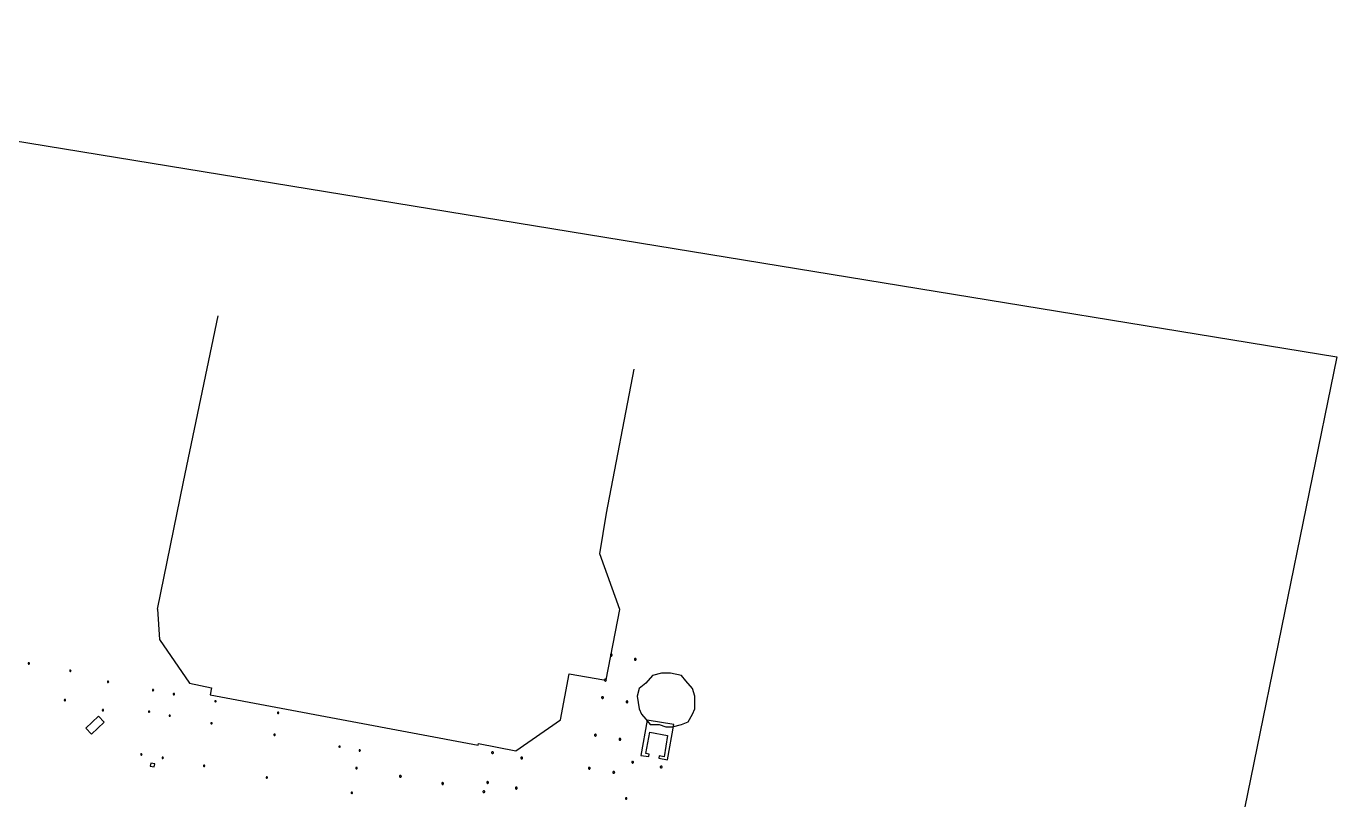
# Model space of a CAD drawing. Extents: x 794 to 1051, y 150 to 333.
# Drawn here: x 896.2 to 1050.9, y 241.4 to 332.6 of the extents above; entities that cross this region are included whole.
import ezdxf

# ---------------------------------------------------------------- set-up
doc = ezdxf.new("R2010")
doc.units = 0

msp = doc.modelspace()

# ---------------------------------------------------------------- linework, layer by layer
at = {"color": 1, "linetype": 'CONTINUOUS'}
msp.add_line((964.69574, 255.512685), (966.28766, 263.803485), dxfattribs=at)
for points in [[(812.17607, 332.620125), (1050.90717, 293.61636), (1021.52666, 149.91249), (892.7374, 175.22493), (797.30435, 197.227055), (793.59261, 281.18516), (812.17607, 332.620125)], [(911.72503, 263.86349), (914.80991, 278.854935), (918.89282, 298.44683)], [(966.28766, 263.803485), (963.94514, 270.37412), (964.72873, 275.18458), (967.97032, 292.15622)], [(911.72503, 263.86349), (911.95599, 260.25314), (915.51926, 255.102645), (918.11748, 254.57259), (917.96076, 253.752515)], [(965.22363, 258.522975), (965.19889, 258.512975), (965.18239, 258.48297), (965.17414, 258.46297), (965.17414, 258.412965), (965.18239, 258.38296), (965.20713, 258.352955), (965.22363, 258.332955), (965.26487, 258.322955), (965.29787, 258.322955), (965.33086, 258.332955), (965.3556, 258.36296), (965.38035, 258.38296), (965.3886, 258.412965), (965.38035, 258.46297), (965.3721, 258.48297), (965.3556, 258.50297), (965.33911, 258.522975), (965.30611, 258.522975), (965.28137, 258.532975), (965.25662, 258.532975), (965.22363, 258.522975)], [(896.49864, 257.512875), (896.48214, 257.502875), (896.47389, 257.482875), (896.46564, 257.47287), (896.46564, 257.43287), (896.47389, 257.412865), (896.49039, 257.382865), (896.49864, 257.372865), (896.53988, 257.36286), (896.54813, 257.36286), (896.57287, 257.372865), (896.59762, 257.392865), (896.61411, 257.412865), (896.62236, 257.43287), (896.61411, 257.47287), (896.60586, 257.482875), (896.59762, 257.502875), (896.58937, 257.512875), (896.55638, 257.512875), (896.53988, 257.522875), (896.53163, 257.522875), (896.49864, 257.512875)], [(968.06105, 258.012925), (968.03631, 258.002925), (968.01981, 257.97292), (968.01156, 257.95292), (968.01156, 257.902915), (968.01981, 257.87291), (968.04456, 257.84291), (968.06105, 257.822905), (968.10229, 257.812905), (968.13529, 257.812905), (968.16828, 257.822905), (968.19303, 257.85291), (968.21777, 257.87291), (968.22602, 257.902915), (968.21777, 257.95292), (968.20952, 257.97292), (968.19303, 257.992925), (968.17653, 258.012925), (968.14354, 258.012925), (968.11879, 258.022925), (968.09405, 258.022925), (968.06105, 258.012925)], [(901.39814, 256.662795), (901.38164, 256.652795), (901.37339, 256.63279), (901.36515, 256.62279), (901.36515, 256.582785), (901.37339, 256.562785), (901.38989, 256.53278), (901.39814, 256.52278), (901.43938, 256.51278), (901.44763, 256.51278), (901.47237, 256.52278), (901.49712, 256.542785), (901.51361, 256.562785), (901.52186, 256.582785), (901.51361, 256.62279), (901.50537, 256.63279), (901.49712, 256.652795), (901.48887, 256.662795), (901.45588, 256.662795), (901.43938, 256.672795), (901.43113, 256.672795), (901.39814, 256.662795)], [(905.84398, 255.35267), (905.82749, 255.342665), (905.81924, 255.322665), (905.81099, 255.312665), (905.81099, 255.27266), (905.81924, 255.25266), (905.83573, 255.222655), (905.84398, 255.212655), (905.88522, 255.202655), (905.89347, 255.202655), (905.91822, 255.212655), (905.94296, 255.232655), (905.95946, 255.25266), (905.96771, 255.27266), (905.95946, 255.312665), (905.95121, 255.322665), (905.94296, 255.342665), (905.93471, 255.35267), (905.90172, 255.35267), (905.88522, 255.36267), (905.87698, 255.36267), (905.84398, 255.35267)], [(917.96076, 253.752515), (949.56007, 247.82194), (949.60131, 247.981955), (954.03066, 247.141875), (959.30134, 250.80223), (960.30763, 256.22275), (964.42354, 255.49268)], [(964.53902, 255.57269), (964.51428, 255.56269), (964.49778, 255.532685), (964.48953, 255.512685), (964.48953, 255.46268), (964.49778, 255.432675), (964.52252, 255.402675), (964.53902, 255.38267), (964.58026, 255.37267), (964.61326, 255.37267), (964.64625, 255.38267), (964.67099, 255.412675), (964.69574, 255.432675), (964.70399, 255.46268), (964.69574, 255.512685), (964.68749, 255.532685), (964.67099, 255.552685), (964.6545, 255.57269), (964.6215, 255.57269), (964.59676, 255.58269), (964.57201, 255.58269), (964.53902, 255.57269)], [(973.56268, 250.252175), (974.34627, 250.552205), (974.86592, 251.46229), (975.12986, 252.08235), (975.12986, 253.5925), (974.86592, 254.492585), (974.08233, 255.412675), (973.56268, 256.01273), (972.25945, 256.31276), (971.19541, 256.31276), (970.15613, 256.01273), (969.37254, 255.112645), (968.58895, 254.492585), (968.325, 253.5925), (968.58895, 252.08235), (968.84464, 251.46229), (969.37254, 250.862235), (969.89218, 250.252175), (970.93972, 250.252175), (971.73155, 249.952145), (972.51515, 249.952145), (973.56268, 250.252175)], [(911.1559, 254.36257), (911.1394, 254.35257), (911.13115, 254.33257), (911.12291, 254.32257), (911.12291, 254.282565), (911.13115, 254.26256), (911.14765, 254.23256), (911.1559, 254.22256), (911.19714, 254.21256), (911.20539, 254.21256), (911.23013, 254.22256), (911.25488, 254.24256), (911.27138, 254.26256), (911.27962, 254.282565), (911.27138, 254.32257), (911.26313, 254.33257), (911.25488, 254.35257), (911.24663, 254.36257), (911.21364, 254.36257), (911.19714, 254.372575), (911.18889, 254.372575), (911.1559, 254.36257)], [(913.62215, 253.892525), (913.60565, 253.882525), (913.5974, 253.862525), (913.58915, 253.852525), (913.58915, 253.81252), (913.5974, 253.792515), (913.6139, 253.762515), (913.62215, 253.752515), (913.66339, 253.74251), (913.67164, 253.74251), (913.69638, 253.752515), (913.72113, 253.772515), (913.73762, 253.792515), (913.74587, 253.81252), (913.73762, 253.852525), (913.72938, 253.862525), (913.72113, 253.882525), (913.71288, 253.892525), (913.67989, 253.892525), (913.66339, 253.90253), (913.65514, 253.90253), (913.62215, 253.892525)], [(900.76302, 253.18246), (900.74652, 253.172455), (900.73827, 253.152455), (900.73002, 253.142455), (900.73002, 253.10245), (900.73827, 253.08245), (900.75477, 253.052445), (900.76302, 253.042445), (900.80426, 253.032445), (900.81251, 253.032445), (900.83725, 253.042445), (900.862, 253.062445), (900.87849, 253.08245), (900.88674, 253.10245), (900.87849, 253.142455), (900.87025, 253.152455), (900.862, 253.172455), (900.85375, 253.18246), (900.82076, 253.18246), (900.80426, 253.19246), (900.79601, 253.19246), (900.76302, 253.18246)], [(918.5299, 253.042445), (918.5134, 253.032445), (918.50515, 253.01244), (918.4969, 253.00244), (918.4969, 252.962435), (918.50515, 252.942435), (918.52165, 252.91243), (918.5299, 252.90243), (918.57114, 252.89243), (918.57939, 252.89243), (918.60413, 252.90243), (918.62888, 252.922435), (918.64537, 252.942435), (918.65362, 252.962435), (918.64537, 253.00244), (918.63713, 253.01244), (918.62888, 253.032445), (918.62063, 253.042445), (918.58764, 253.042445), (918.57114, 253.052445), (918.56289, 253.052445), (918.5299, 253.042445)], [(964.19259, 253.51249), (964.16785, 253.50249), (964.15135, 253.472485), (964.1431, 253.452485), (964.1431, 253.40248), (964.15135, 253.372475), (964.17609, 253.342475), (964.19259, 253.32247), (964.23383, 253.31247), (964.26683, 253.31247), (964.29982, 253.32247), (964.32456, 253.352475), (964.34931, 253.372475), (964.35756, 253.40248), (964.34931, 253.452485), (964.34106, 253.472485), (964.32456, 253.49249), (964.30807, 253.51249), (964.27507, 253.51249), (964.25033, 253.52249), (964.22558, 253.52249), (964.19259, 253.51249)], [(967.08775, 253.01244), (967.06301, 253.00244), (967.04651, 252.97244), (967.03826, 252.952435), (967.03826, 252.90243), (967.04651, 252.87243), (967.07125, 252.842425), (967.08775, 252.822425), (967.12899, 252.81242), (967.16199, 252.81242), (967.19498, 252.822425), (967.21972, 252.852425), (967.24447, 252.87243), (967.25272, 252.90243), (967.24447, 252.952435), (967.23622, 252.97244), (967.21972, 252.99244), (967.20323, 253.01244), (967.17023, 253.01244), (967.14549, 253.022445), (967.12074, 253.022445), (967.08775, 253.01244)], [(903.25401, 249.812135), (903.92212, 249.102065), (905.44806, 250.5122), (904.7717, 251.23227), (903.25401, 249.812135)], [(905.2501, 251.992345), (905.23361, 251.98234), (905.22536, 251.96234), (905.21711, 251.95234), (905.21711, 251.912335), (905.22536, 251.892335), (905.24186, 251.86233), (905.2501, 251.85233), (905.29134, 251.84233), (905.29959, 251.84233), (905.32434, 251.85233), (905.34908, 251.87233), (905.36558, 251.892335), (905.37383, 251.912335), (905.36558, 251.95234), (905.35733, 251.96234), (905.34908, 251.98234), (905.34083, 251.992345), (905.30784, 251.992345), (905.29134, 252.002345), (905.2831, 252.002345), (905.2501, 251.992345)], [(910.69399, 251.822325), (910.6775, 251.812325), (910.66925, 251.792325), (910.661, 251.782325), (910.661, 251.74232), (910.66925, 251.722315), (910.68575, 251.692315), (910.69399, 251.682315), (910.73524, 251.67231), (910.74348, 251.67231), (910.76823, 251.682315), (910.79297, 251.702315), (910.80947, 251.722315), (910.81772, 251.74232), (910.80947, 251.782325), (910.80122, 251.792325), (910.79297, 251.812325), (910.78473, 251.822325), (910.75173, 251.822325), (910.73524, 251.83233), (910.72699, 251.83233), (910.69399, 251.822325)], [(913.12725, 251.35228), (913.11075, 251.34228), (913.1025, 251.32228), (913.09425, 251.31228), (913.09425, 251.272275), (913.1025, 251.25227), (913.119, 251.22227), (913.12725, 251.21227), (913.16849, 251.202265), (913.17674, 251.202265), (913.20148, 251.21227), (913.22623, 251.23227), (913.24272, 251.25227), (913.25097, 251.272275), (913.24272, 251.31228), (913.23448, 251.32228), (913.22623, 251.34228), (913.21798, 251.35228), (913.18499, 251.35228), (913.16849, 251.36228), (913.16024, 251.36228), (913.12725, 251.35228)], [(925.92039, 251.682315), (925.90389, 251.67231), (925.89565, 251.65231), (925.8874, 251.64231), (925.8874, 251.602305), (925.89565, 251.582305), (925.91214, 251.5523), (925.92039, 251.5423), (925.96163, 251.5323), (925.96988, 251.5323), (925.99463, 251.5423), (926.01937, 251.5623), (926.03587, 251.582305), (926.04412, 251.602305), (926.03587, 251.64231), (926.02762, 251.65231), (926.01937, 251.67231), (926.01112, 251.682315), (925.97813, 251.682315), (925.96163, 251.692315), (925.95338, 251.692315), (925.92039, 251.682315)], [(969.51276, 250.772225), (968.75391, 246.601825), (969.72721, 246.46181), (969.76021, 246.741835), (969.38078, 246.811845), (969.82619, 249.332085), (971.91302, 248.94205), (971.50885, 246.441805), (970.94796, 246.531815), (970.90672, 246.25179), (971.90477, 246.06177), (972.65537, 250.252175), (969.51276, 250.772225)], [(918.05974, 250.452195), (918.04325, 250.442195), (918.035, 250.42219), (918.02675, 250.41219), (918.02675, 250.372185), (918.035, 250.352185), (918.05149, 250.32218), (918.05974, 250.31218), (918.10098, 250.30218), (918.10923, 250.30218), (918.13398, 250.31218), (918.15872, 250.332185), (918.17522, 250.352185), (918.18347, 250.372185), (918.17522, 250.41219), (918.16697, 250.42219), (918.15872, 250.442195), (918.15047, 250.452195), (918.11748, 250.452195), (918.10098, 250.462195), (918.09274, 250.462195), (918.05974, 250.452195)], [(925.49973, 249.102065), (925.48323, 249.092065), (925.47498, 249.07206), (925.46673, 249.06206), (925.46673, 249.022055), (925.47498, 249.002055), (925.49148, 248.97205), (925.49973, 248.96205), (925.54097, 248.95205), (925.54922, 248.95205), (925.57396, 248.96205), (925.59871, 248.982055), (925.6152, 249.002055), (925.62345, 249.022055), (925.6152, 249.06206), (925.60695, 249.07206), (925.59871, 249.092065), (925.59046, 249.102065), (925.55746, 249.102065), (925.54097, 249.112065), (925.53272, 249.112065), (925.49973, 249.102065)], [(963.35951, 249.08206), (963.33477, 249.07206), (963.31827, 249.04206), (963.31002, 249.022055), (963.31002, 248.97205), (963.31827, 248.94205), (963.34301, 248.912045), (963.35951, 248.892045), (963.40075, 248.882045), (963.43375, 248.882045), (963.46674, 248.892045), (963.49148, 248.922045), (963.51623, 248.94205), (963.52448, 248.97205), (963.51623, 249.022055), (963.50798, 249.04206), (963.49148, 249.06206), (963.47499, 249.08206), (963.44199, 249.08206), (963.41725, 249.092065), (963.3925, 249.092065), (963.35951, 249.08206)], [(933.17066, 247.69193), (933.15417, 247.681925), (933.14592, 247.661925), (933.13767, 247.651925), (933.13767, 247.61192), (933.14592, 247.59192), (933.16241, 247.561915), (933.17066, 247.551915), (933.2119, 247.541915), (933.22015, 247.541915), (933.2449, 247.551915), (933.26964, 247.571915), (933.28614, 247.59192), (933.29439, 247.61192), (933.28614, 247.651925), (933.27789, 247.661925), (933.26964, 247.681925), (933.26139, 247.69193), (933.2284, 247.69193), (933.2119, 247.70193), (933.20366, 247.70193), (933.17066, 247.69193)], [(966.25467, 248.582015), (966.22993, 248.572015), (966.21343, 248.54201), (966.20518, 248.52201), (966.20518, 248.472005), (966.21343, 248.442), (966.23817, 248.412), (966.25467, 248.391995), (966.29591, 248.381995), (966.32891, 248.381995), (966.3619, 248.391995), (966.38664, 248.422), (966.41139, 248.442), (966.41964, 248.472005), (966.41139, 248.52201), (966.40314, 248.54201), (966.38664, 248.56201), (966.37015, 248.582015), (966.33715, 248.582015), (966.31241, 248.592015), (966.28766, 248.592015), (966.25467, 248.582015)], [(909.77843, 246.79184), (909.76193, 246.78184), (909.75369, 246.76184), (909.74544, 246.751835), (909.74544, 246.711835), (909.75369, 246.69183), (909.77018, 246.66183), (909.77843, 246.65183), (909.81967, 246.641825), (909.82792, 246.641825), (909.85267, 246.65183), (909.87741, 246.67183), (909.89391, 246.69183), (909.90216, 246.711835), (909.89391, 246.751835), (909.88566, 246.76184), (909.87741, 246.78184), (909.86916, 246.79184), (909.83617, 246.79184), (909.81967, 246.80184), (909.81142, 246.80184), (909.77843, 246.79184)], [(912.29417, 246.3718), (912.27767, 246.3618), (912.26942, 246.3418), (912.26117, 246.331795), (912.26117, 246.291795), (912.26942, 246.27179), (912.28592, 246.24179), (912.29417, 246.231785), (912.33541, 246.221785), (912.34366, 246.221785), (912.3684, 246.231785), (912.39315, 246.25179), (912.40964, 246.27179), (912.41789, 246.291795), (912.40964, 246.331795), (912.4014, 246.3418), (912.39315, 246.3618), (912.3849, 246.3718), (912.35191, 246.3718), (912.33541, 246.3818), (912.32716, 246.3818), (912.29417, 246.3718)], [(935.54618, 247.251885), (935.52968, 247.241885), (935.52143, 247.221885), (935.51319, 247.21188), (935.51319, 247.17188), (935.52143, 247.151875), (935.53793, 247.121875), (935.54618, 247.11187), (935.58742, 247.10187), (935.59567, 247.10187), (935.62041, 247.11187), (935.64516, 247.131875), (935.66166, 247.151875), (935.6699, 247.17188), (935.66166, 247.21188), (935.65341, 247.221885), (935.64516, 247.241885), (935.63691, 247.251885), (935.60392, 247.251885), (935.58742, 247.261885), (935.57917, 247.261885), (935.54618, 247.251885)], [(951.20974, 247.01186), (951.18499, 247.00186), (951.1685, 246.97186), (951.16025, 246.951855), (951.16025, 246.90185), (951.1685, 246.87185), (951.19324, 246.841845), (951.20974, 246.821845), (951.25098, 246.811845), (951.28397, 246.811845), (951.31697, 246.821845), (951.34171, 246.851845), (951.36646, 246.87185), (951.3747, 246.90185), (951.36646, 246.951855), (951.35821, 246.97186), (951.34171, 246.99186), (951.32521, 247.01186), (951.29222, 247.01186), (951.26748, 247.021865), (951.24273, 247.021865), (951.20974, 247.01186)], [(954.65753, 246.3818), (954.63279, 246.3718), (954.61629, 246.3418), (954.60804, 246.321795), (954.60804, 246.27179), (954.61629, 246.24179), (954.64104, 246.211785), (954.65753, 246.191785), (954.69878, 246.18178), (954.73177, 246.18178), (954.76476, 246.191785), (954.78951, 246.221785), (954.81425, 246.24179), (954.8225, 246.27179), (954.81425, 246.321795), (954.806, 246.3418), (954.78951, 246.3618), (954.77301, 246.3818), (954.74002, 246.3818), (954.71527, 246.391805), (954.69053, 246.391805), (954.65753, 246.3818)], [(910.92495, 245.691735), (910.85071, 245.3217), (911.35386, 245.23169), (911.41985, 245.601725), (910.92495, 245.691735)], [(917.19367, 245.43171), (917.17717, 245.42171), (917.16892, 245.401705), (917.16068, 245.391705), (917.16068, 245.3517), (917.16892, 245.3317), (917.18542, 245.301695), (917.19367, 245.291695), (917.23491, 245.281695), (917.24316, 245.281695), (917.2679, 245.291695), (917.29265, 245.3117), (917.30915, 245.3317), (917.31739, 245.3517), (917.30915, 245.391705), (917.3009, 245.401705), (917.29265, 245.42171), (917.2844, 245.43171), (917.25141, 245.43171), (917.23491, 245.44171), (917.22666, 245.44171), (917.19367, 245.43171)], [(935.16676, 245.161685), (935.15026, 245.151685), (935.13376, 245.13168), (935.12551, 245.12168), (935.12551, 245.071675), (935.13376, 245.051675), (935.15851, 245.02167), (935.16676, 245.01167), (935.208, 245.00167), (935.22449, 245.00167), (935.25749, 245.01167), (935.27398, 245.03167), (935.29873, 245.051675), (935.30698, 245.071675), (935.29873, 245.12168), (935.29048, 245.13168), (935.27398, 245.151685), (935.26574, 245.161685), (935.23274, 245.161685), (935.21625, 245.171685), (935.19975, 245.171685), (935.16676, 245.161685)], [(962.63366, 245.171685), (962.60891, 245.161685), (962.59242, 245.13168), (962.58417, 245.11168), (962.58417, 245.061675), (962.59242, 245.03167), (962.61716, 245.00167), (962.63366, 244.981665), (962.6749, 244.971665), (962.70789, 244.971665), (962.74089, 244.981665), (962.76563, 245.01167), (962.79038, 245.03167), (962.79863, 245.061675), (962.79038, 245.11168), (962.78213, 245.13168), (962.76563, 245.151685), (962.74914, 245.171685), (962.71614, 245.171685), (962.6914, 245.181685), (962.66665, 245.181685), (962.63366, 245.171685)], [(965.52057, 244.681635), (965.49583, 244.671635), (965.47933, 244.641635), (965.47108, 244.62163), (965.47108, 244.571625), (965.47933, 244.541625), (965.50407, 244.51162), (965.52057, 244.49162), (965.56181, 244.48162), (965.59481, 244.48162), (965.6278, 244.49162), (965.65254, 244.52162), (965.67729, 244.541625), (965.68554, 244.571625), (965.67729, 244.62163), (965.66904, 244.641635), (965.65254, 244.661635), (965.63605, 244.681635), (965.60305, 244.681635), (965.57831, 244.69164), (965.55356, 244.69164), (965.52057, 244.681635)], [(967.74762, 245.891755), (967.72287, 245.881755), (967.70638, 245.85175), (967.69813, 245.83175), (967.69813, 245.781745), (967.70638, 245.75174), (967.73112, 245.72174), (967.74762, 245.701735), (967.78886, 245.691735), (967.82185, 245.691735), (967.85484, 245.701735), (967.87959, 245.73174), (967.90433, 245.75174), (967.91258, 245.781745), (967.90433, 245.83175), (967.89609, 245.85175), (967.87959, 245.87175), (967.86309, 245.891755), (967.8301, 245.891755), (967.80535, 245.901755), (967.78061, 245.901755), (967.74762, 245.891755)], [(971.12118, 245.3117), (971.09643, 245.301695), (971.07994, 245.271695), (971.07169, 245.25169), (971.07169, 245.20169), (971.07994, 245.171685), (971.10468, 245.14168), (971.12118, 245.12168), (971.16242, 245.11168), (971.19541, 245.11168), (971.22841, 245.12168), (971.25315, 245.151685), (971.2779, 245.171685), (971.28615, 245.20169), (971.2779, 245.25169), (971.26965, 245.271695), (971.25315, 245.291695), (971.23666, 245.3117), (971.20366, 245.3117), (971.17892, 245.3217), (971.15417, 245.3217), (971.12118, 245.3117)], [(924.59241, 244.051575), (924.57591, 244.041575), (924.56767, 244.021575), (924.55942, 244.011575), (924.55942, 243.97157), (924.56767, 243.951565), (924.58416, 243.921565), (924.59241, 243.911565), (924.63365, 243.90156), (924.6419, 243.90156), (924.66665, 243.911565), (924.69139, 243.931565), (924.70789, 243.951565), (924.71614, 243.97157), (924.70789, 244.011575), (924.69964, 244.021575), (924.69139, 244.041575), (924.68314, 244.051575), (924.65015, 244.051575), (924.63365, 244.06158), (924.6254, 244.06158), (924.59241, 244.051575)], [(940.3467, 244.221595), (940.32196, 244.21159), (940.30546, 244.18159), (940.29721, 244.161585), (940.29721, 244.11158), (940.30546, 244.08158), (940.3302, 244.051575), (940.3467, 244.031575), (940.38794, 244.021575), (940.42094, 244.021575), (940.45393, 244.031575), (940.47867, 244.06158), (940.50342, 244.08158), (940.51167, 244.11158), (940.50342, 244.161585), (940.49517, 244.18159), (940.47867, 244.20159), (940.46218, 244.221595), (940.42918, 244.221595), (940.40444, 244.231595), (940.37969, 244.231595), (940.3467, 244.221595)], [(940.3467, 244.221595), (940.32196, 244.21159), (940.30546, 244.18159), (940.29721, 244.161585), (940.29721, 244.11158), (940.30546, 244.08158), (940.3302, 244.051575), (940.3467, 244.031575), (940.38794, 244.021575), (940.42094, 244.021575), (940.45393, 244.031575), (940.47867, 244.06158), (940.50342, 244.08158), (940.51167, 244.11158), (940.50342, 244.161585), (940.49517, 244.18159), (940.47867, 244.20159), (940.46218, 244.221595), (940.42918, 244.221595), (940.40444, 244.231595), (940.37969, 244.231595), (940.3467, 244.221595)], [(945.32869, 243.37151), (945.30394, 243.36151), (945.28744, 243.331505), (945.2792, 243.311505), (945.2792, 243.2615), (945.28744, 243.231495), (945.31219, 243.201495), (945.32869, 243.181495), (945.36993, 243.17149), (945.40292, 243.17149), (945.43591, 243.181495), (945.46066, 243.211495), (945.4854, 243.231495), (945.49365, 243.2615), (945.4854, 243.311505), (945.47716, 243.331505), (945.46066, 243.35151), (945.44416, 243.37151), (945.41117, 243.37151), (945.38642, 243.38151), (945.36168, 243.38151), (945.32869, 243.37151)], [(950.6406, 243.491525), (950.61586, 243.48152), (950.59936, 243.45152), (950.59111, 243.431515), (950.59111, 243.38151), (950.59936, 243.35151), (950.62411, 243.321505), (950.6406, 243.301505), (950.68184, 243.291505), (950.71484, 243.291505), (950.74783, 243.301505), (950.77258, 243.331505), (950.79732, 243.35151), (950.80557, 243.38151), (950.79732, 243.431515), (950.78907, 243.45152), (950.77258, 243.47152), (950.75608, 243.491525), (950.72309, 243.491525), (950.69834, 243.501525), (950.6736, 243.501525), (950.6406, 243.491525)], [(954.01417, 242.83146), (953.98942, 242.82146), (953.97292, 242.791455), (953.96468, 242.771455), (953.96468, 242.72145), (953.97292, 242.691445), (953.99767, 242.66144), (954.01417, 242.64144), (954.05541, 242.63144), (954.0884, 242.63144), (954.12139, 242.64144), (954.14614, 242.671445), (954.17088, 242.691445), (954.17913, 242.72145), (954.17088, 242.771455), (954.16264, 242.791455), (954.14614, 242.811455), (954.12964, 242.83146), (954.09665, 242.83146), (954.0719, 242.84146), (954.04716, 242.84146), (954.01417, 242.83146)], [(934.61412, 242.2414), (934.59762, 242.2314), (934.58113, 242.2114), (934.57288, 242.2014), (934.57288, 242.151395), (934.58113, 242.13139), (934.60587, 242.10139), (934.61412, 242.091385), (934.65536, 242.081385), (934.67186, 242.081385), (934.70485, 242.091385), (934.72135, 242.11139), (934.74609, 242.13139), (934.75434, 242.151395), (934.74609, 242.2014), (934.73784, 242.2114), (934.72135, 242.2314), (934.7131, 242.2414), (934.68011, 242.2414), (934.66361, 242.251405), (934.64711, 242.251405), (934.61412, 242.2414)], [(950.18695, 242.401415), (950.1622, 242.391415), (950.1457, 242.361415), (950.13746, 242.34141), (950.13746, 242.291405), (950.1457, 242.261405), (950.17045, 242.2314), (950.18695, 242.2114), (950.22819, 242.2014), (950.26118, 242.2014), (950.29417, 242.2114), (950.31892, 242.2414), (950.34366, 242.261405), (950.35191, 242.291405), (950.34366, 242.34141), (950.33542, 242.361415), (950.31892, 242.381415), (950.30242, 242.401415), (950.26943, 242.401415), (950.24468, 242.41142), (950.21994, 242.41142), (950.18695, 242.401415)], [(967.01352, 241.59134), (967.00527, 241.58134), (966.98052, 241.551335), (966.97227, 241.531335), (966.97227, 241.51133), (966.98052, 241.48133), (966.98877, 241.451325), (967.01352, 241.441325), (967.04651, 241.431325), (967.07125, 241.431325), (967.096, 241.441325), (967.1125, 241.461325), (967.13724, 241.48133), (967.13724, 241.51133), (967.13724, 241.531335), (967.12899, 241.551335), (967.1125, 241.571335), (967.096, 241.58134), (967.07125, 241.59134), (967.05476, 241.60134), (967.03001, 241.59134), (967.01352, 241.59134)]]:
    msp.add_lwpolyline(points, dxfattribs=at)

doc.saveas('drawing.dxf')
